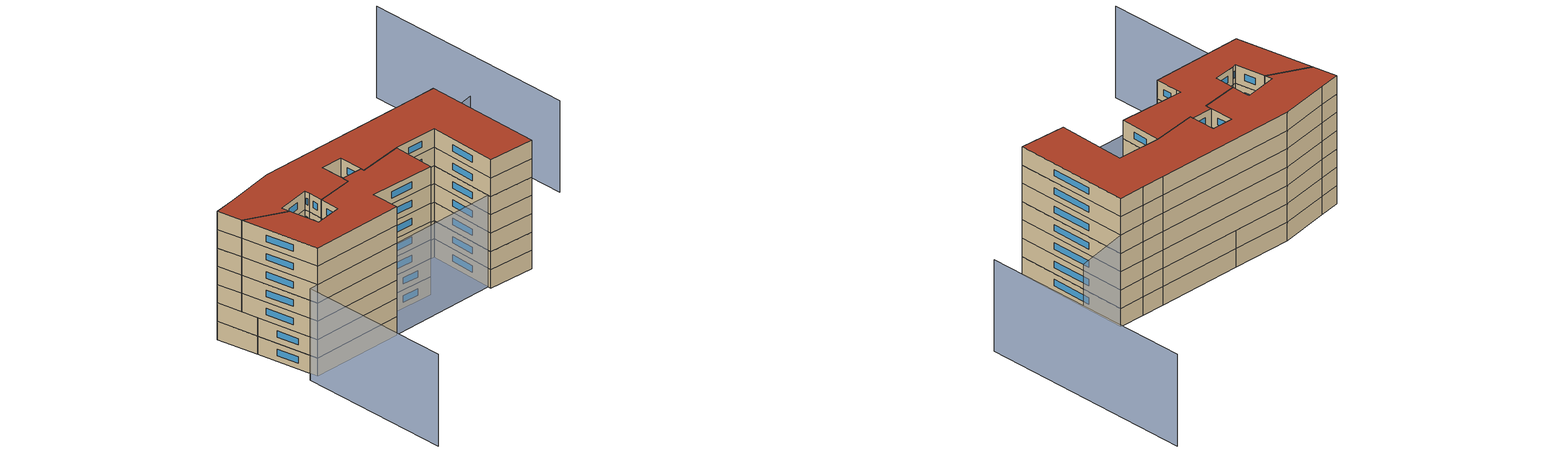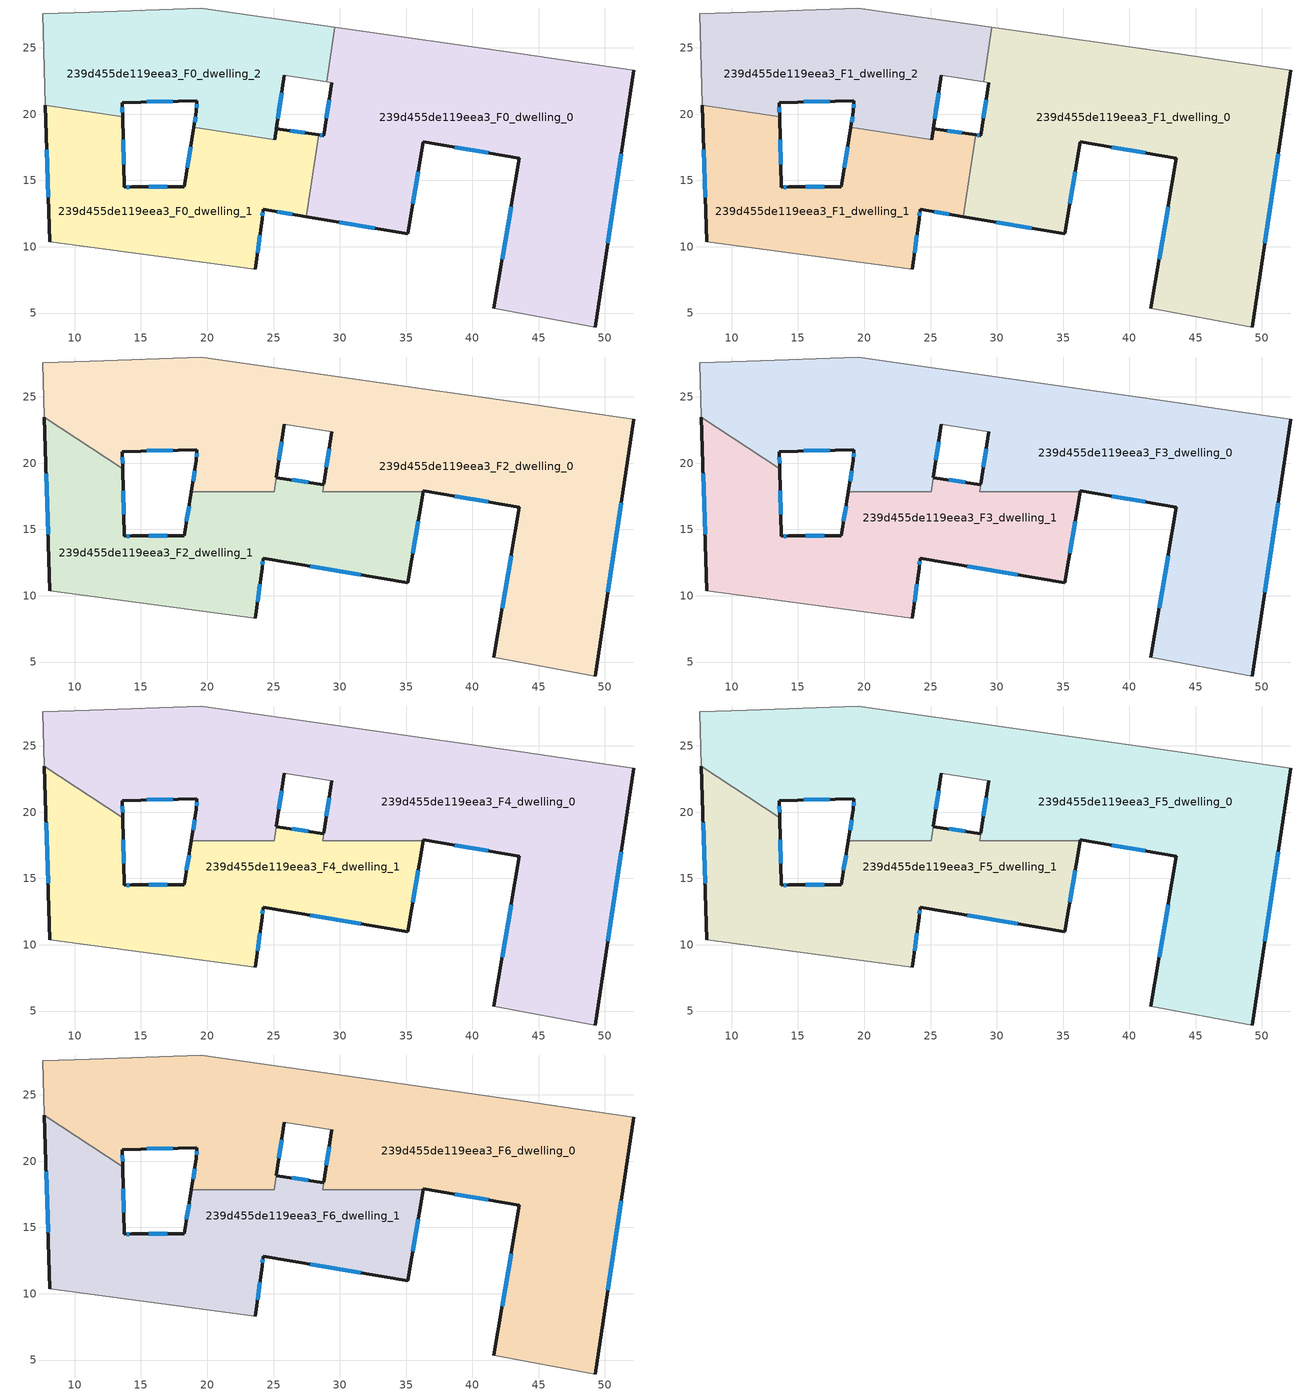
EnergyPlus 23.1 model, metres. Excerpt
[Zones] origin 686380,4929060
239d455de119eea3_F0_dwelling_0
 floor ground (EU_floor_Construction): 52.19,23.33 49.28,3.95 41.63,5.38 43.55,16.68 36.3,17.91 35.13,10.98 27.49,12.28 28.41,18.45 28.79,18.39 29.38,22.39 29.01,22.44 29.63,26.56 43.93,24.51 47.74,23.97 z0
 wall outside (EU_wall_Construction): 29.38,22.39 28.79,18.39 28.41,18.45 / 49.28,3.95 52.19,23.33 / 27.49,12.28 35.13,10.98 36.3,17.91 43.55,16.68 41.63,5.38 z0:3
 wall adiabatic (EU_wall_Construction): 29.01,22.44 29.38,22.39 / 52.19,23.33 47.74,23.97 43.93,24.51 29.63,26.56 / 41.63,5.38 49.28,3.95 z0:3
 wall to 239d455de119eea3_F0_dwelling_2 (EU_wall_Construction): 29.63,26.56 29.01,22.44 z0:3
 wall to 239d455de119eea3_F0_dwelling_1 (EU_wall_Construction): 28.41,18.45 27.49,12.28 z0:3
 window (EU_Window_Construction): 28.67,18.41 28.53,18.43 / 29.19,21.09 28.98,19.69 / 50.22,10.25 51.24,17.03 / 42.92,13 42.25,9.05 / 38.66,17.51 41.19,17.08 / 35.51,13.23 35.92,15.66 / 29.97,11.86 32.64,11.4 z0.98:2.02
239d455de119eea3_F0_dwelling_1
 floor ground (EU_floor_Construction): 25.8,22.92 25.22,18.92 28.41,18.45 27.49,12.28 24.22,12.84 24.14,12.09 23.63,8.3 8.13,10.39 7.8,20.68 13.62,19.81 13.75,14.48 14.31,14.51 18.26,14.52 18.99,19 25.09,18.08 z0
 wall outside (EU_wall_Construction): 18.99,19 18.26,14.52 14.31,14.51 13.75,14.48 13.62,19.81 / 25.09,18.08 25.8,22.92 / 28.41,18.45 25.22,18.92 25.8,22.92 / 23.63,8.3 24.14,12.09 24.22,12.84 27.49,12.28 / 7.8,20.68 8.13,10.39 z0:3
 wall to 239d455de119eea3_F0_dwelling_2 (EU_wall_Construction): 25.09,18.08 18.99,19 / 13.62,19.81 7.8,20.68 z0:3
 wall adiabatic (EU_wall_Construction): 8.13,10.39 23.63,8.3 z0:3
 window (EU_Window_Construction): 13.71,16.21 13.66,18.08 / 14.13,14.5 13.93,14.49 / 16.97,14.52 15.59,14.51 / 18.75,17.54 18.5,15.98 / 25.32,19.66 25.57,21.35 / 25.41,20.22 25.61,21.62 / 27.37,18.6 26.26,18.76 / 25.28,12.66 26.42,12.46 / 24.17,12.33 24.19,12.6 / 23.79,9.53 23.97,10.86 / 7.91,17.33 8.02,13.74 z0.98:2.02
239d455de119eea3_F0_dwelling_2
 floor ground (EU_floor_Construction): 29.63,26.56 29.01,22.44 25.79,22.92 25.09,18.08 18.99,19 19.19,20.21 19.23,21.02 13.59,20.88 13.62,19.81 7.8,20.68 7.58,27.57 11.16,27.68 19.57,28.01 z0
 wall outside (EU_wall_Construction): 25.09,18.08 25.79,22.92 / 13.62,19.81 13.59,20.88 19.23,21.02 19.19,20.21 18.99,19 z0:3
 wall adiabatic (EU_wall_Construction): 25.79,22.92 29.01,22.44 / 29.63,26.56 19.57,28.01 11.16,27.68 7.58,27.57 7.8,20.68 z0:3
 window (EU_Window_Construction): 25.32,19.66 25.57,21.35 / 19.12,19.82 19.06,19.39 / 19.22,20.76 19.2,20.47 / 15.42,20.92 17.39,20.97 / 13.61,20.16 13.6,20.53 z0.98:2.02
239d455de119eea3_F1_dwelling_0
 floor to 239d455de119eea3_F0_dwelling_0 (EU_floor_Construction): 52.19,23.33 49.28,3.95 41.63,5.38 43.55,16.68 36.3,17.91 35.13,10.98 27.49,12.28 28.41,18.45 28.79,18.39 29.38,22.39 29.01,22.44 29.63,26.56 43.93,24.51 47.74,23.97 z3
 wall outside (EU_wall_Construction): 29.38,22.39 28.79,18.39 28.41,18.45 / 49.28,3.95 52.19,23.33 / 27.49,12.28 35.13,10.98 36.3,17.91 43.55,16.68 41.63,5.38 z3:6
 wall adiabatic (EU_wall_Construction): 29.01,22.44 29.38,22.39 / 52.19,23.33 47.74,23.97 43.93,24.51 29.63,26.56 / 41.63,5.38 49.28,3.95 z3:6
 wall to 239d455de119eea3_F1_dwelling_2 (EU_wall_Construction): 29.63,26.56 29.01,22.44 z3:6
 wall to 239d455de119eea3_F1_dwelling_1 (EU_wall_Construction): 28.41,18.45 27.49,12.28 z3:6
 window (EU_Window_Construction): 28.67,18.41 28.53,18.43 / 29.19,21.09 28.98,19.69 / 50.22,10.25 51.24,17.03 / 42.92,13 42.25,9.05 / 38.66,17.51 41.19,17.08 / 35.51,13.23 35.92,15.66 / 29.97,11.86 32.64,11.4 z3.98:5.02
239d455de119eea3_F1_dwelling_1
 floor to 239d455de119eea3_F0_dwelling_1 (EU_floor_Construction): 25.8,22.92 25.22,18.92 28.41,18.45 27.49,12.28 24.22,12.84 24.14,12.09 23.63,8.3 8.13,10.39 7.8,20.68 13.62,19.81 13.75,14.48 14.31,14.51 18.26,14.52 18.99,19 25.09,18.08 z3
 wall outside (EU_wall_Construction): 18.99,19 18.26,14.52 14.31,14.51 13.75,14.48 13.62,19.81 / 25.09,18.08 25.8,22.92 / 28.41,18.45 25.22,18.92 25.8,22.92 / 23.63,8.3 24.14,12.09 24.22,12.84 27.49,12.28 / 7.8,20.68 8.13,10.39 z3:6
 wall to 239d455de119eea3_F1_dwelling_2 (EU_wall_Construction): 25.09,18.08 18.99,19 / 13.62,19.81 7.8,20.68 z3:6
 wall adiabatic (EU_wall_Construction): 8.13,10.39 23.63,8.3 z3:6
 window (EU_Window_Construction): 13.71,16.21 13.66,18.08 / 14.13,14.5 13.93,14.49 / 16.97,14.52 15.59,14.51 / 18.75,17.54 18.5,15.98 / 25.32,19.66 25.57,21.35 / 25.41,20.22 25.61,21.62 / 27.37,18.6 26.26,18.76 / 25.28,12.66 26.42,12.46 / 24.17,12.33 24.19,12.6 / 23.79,9.53 23.97,10.86 / 7.91,17.33 8.02,13.74 z3.98:5.02
239d455de119eea3_F1_dwelling_2
 floor to 239d455de119eea3_F0_dwelling_2 (EU_floor_Construction): 29.63,26.56 29.01,22.44 25.79,22.92 25.09,18.08 18.99,19 19.19,20.21 19.23,21.02 13.59,20.88 13.62,19.81 7.8,20.68 7.58,27.57 11.16,27.68 19.57,28.01 z3
 wall outside (EU_wall_Construction): 25.09,18.08 25.79,22.92 / 13.62,19.81 13.59,20.88 19.23,21.02 19.19,20.21 18.99,19 z3:6
 wall adiabatic (EU_wall_Construction): 25.79,22.92 29.01,22.44 / 29.63,26.56 19.57,28.01 11.16,27.68 7.58,27.57 7.8,20.68 z3:6
 window (EU_Window_Construction): 25.32,19.66 25.57,21.35 / 19.12,19.82 19.06,19.39 / 19.22,20.76 19.2,20.47 / 15.42,20.92 17.39,20.97 / 13.61,20.16 13.6,20.53 z3.98:5.02
239d455de119eea3_F2_dwelling_0
 floor to 239d455de119eea3_F1_dwelling_0 (EU_floor_Construction): 52.19,23.33 49.28,3.95 41.63,5.38 43.55,16.68 36.3,17.91 36.29,17.86 28.71,17.86 29.38,22.39 29.01,22.44 29.63,26.56 43.93,24.51 47.74,23.97 z6
 floor to 239d455de119eea3_F1_dwelling_2 (EU_floor_Construction): 29.63,26.56 29.01,22.44 25.79,22.92 25.09,18.08 18.99,19 19.19,20.21 19.23,21.02 13.59,20.88 13.62,19.81 13.17,19.88 7.71,23.46 7.58,27.57 11.16,27.68 19.57,28.01 z6
 floor to 239d455de119eea3_F1_dwelling_1 (EU_floor_Construction): 25.8,22.92 25.06,17.86 18.8,17.86 18.99,19 25.09,18.08 z6; 13.62,19.81 13.62,19.58 13.17,19.88 z6
 wall outside (EU_wall_Construction): 36.29,17.86 36.3,17.91 43.55,16.68 41.63,5.38 / 29.38,22.39 28.79,18.39 / 25.22,18.92 25.8,22.92 / 13.62,19.58 13.59,20.88 19.23,21.02 19.19,20.21 18.8,17.86 / 49.28,3.95 52.19,23.33 z6:9
 wall to 239d455de119eea3_F2_dwelling_1 (EU_wall_Construction): 28.79,18.39 28.71,17.86 36.29,17.86 / 18.8,17.86 25.06,17.86 25.22,18.92 / 7.71,23.46 13.62,19.58 z6:9
 wall adiabatic (EU_wall_Construction): 25.8,22.92 29.38,22.39 / 52.19,23.33 47.74,23.97 43.93,24.51 19.57,28.01 11.16,27.68 7.58,27.57 7.71,23.46 / 41.63,5.38 49.28,3.95 z6:9
 window (EU_Window_Construction): 29.19,21.09 28.98,19.69 / 25.41,20.22 25.61,21.62 / 19.06,19.44 18.93,18.62 / 19.22,20.76 19.2,20.47 / 15.42,20.92 17.39,20.97 / 13.61,20 13.6,20.46 / 50.22,10.25 51.24,17.03 / 42.92,13 42.25,9.05 / 38.66,17.51 41.19,17.08 z6.98:8.02
239d455de119eea3_F2_dwelling_1
 floor to 239d455de119eea3_F1_dwelling_1 (EU_floor_Construction): 28.41,18.44 27.49,12.28 24.22,12.84 24.14,12.09 23.63,8.3 8.13,10.39 7.8,20.68 13.17,19.88 13.62,19.58 13.75,14.48 14.31,14.51 18.26,14.52 18.8,17.86 25.06,17.86 25.22,18.92 z6
 floor to 239d455de119eea3_F1_dwelling_0 (EU_floor_Construction): 36.29,17.86 35.13,10.98 27.49,12.28 28.41,18.44 28.79,18.39 28.71,17.86 z6
 floor to 239d455de119eea3_F1_dwelling_2 (EU_floor_Construction): 13.17,19.88 7.8,20.68 7.71,23.46 z6
 wall outside (EU_wall_Construction): 23.63,8.3 24.14,12.09 24.22,12.84 35.13,10.98 36.29,17.86 / 7.71,23.46 8.13,10.39 / 18.8,17.86 18.26,14.52 14.31,14.51 13.75,14.48 13.62,19.58 / 28.79,18.39 25.22,18.92 z6:9
 wall adiabatic (EU_wall_Construction): 8.13,10.39 23.63,8.3 z6:9
 window (EU_Window_Construction): 23.79,9.53 23.97,10.86 / 7.85,19.21 7.99,14.64 / 13.71,16.14 13.66,17.92 / 14.13,14.5 13.93,14.49 / 16.97,14.52 15.59,14.51 / 18.63,16.77 18.44,15.6 / 27.63,18.56 26.38,18.75 / 35.51,13.22 35.91,15.62 / 27.77,12.23 31.58,11.58 / 24.17,12.33 24.19,12.6 z6.98:8.02
239d455de119eea3_F3_dwelling_0
 floor to 239d455de119eea3_F2_dwelling_0 (EU_floor_Construction): 52.19,23.33 49.28,3.95 41.63,5.38 43.55,16.68 36.3,17.91 36.29,17.86 28.71,17.86 29.38,22.39 25.8,22.92 25.06,17.86 18.8,17.86 19.19,20.21 19.23,21.02 13.59,20.88 13.62,19.58 7.71,23.46 7.58,27.57 11.16,27.68 19.57,28.01 43.93,24.51 47.74,23.97 z9
 wall outside (EU_wall_Construction): 36.29,17.86 36.3,17.91 43.55,16.68 41.63,5.38 / 29.38,22.39 28.79,18.39 / 25.22,18.92 25.8,22.92 / 13.62,19.58 13.59,20.88 19.23,21.02 19.19,20.21 18.8,17.86 / 49.28,3.95 52.19,23.33 z9:12
 wall to 239d455de119eea3_F3_dwelling_1 (EU_wall_Construction): 28.79,18.39 28.71,17.86 36.29,17.86 / 18.8,17.86 25.06,17.86 25.22,18.92 / 7.71,23.46 13.62,19.58 z9:12
 wall adiabatic (EU_wall_Construction): 25.8,22.92 29.38,22.39 / 52.19,23.33 47.74,23.97 43.93,24.51 19.57,28.01 11.16,27.68 7.58,27.57 7.71,23.46 / 41.63,5.38 49.28,3.95 z9:12
 window (EU_Window_Construction): 29.19,21.09 28.98,19.69 / 25.41,20.22 25.61,21.62 / 19.06,19.44 18.93,18.62 / 19.22,20.76 19.2,20.47 / 15.42,20.92 17.39,20.97 / 13.61,20 13.6,20.46 / 50.22,10.25 51.24,17.03 / 42.92,13 42.25,9.05 / 38.66,17.51 41.19,17.08 z9.98:11.02
239d455de119eea3_F3_dwelling_1
 floor to 239d455de119eea3_F2_dwelling_1 (EU_floor_Construction): 36.29,17.86 35.13,10.98 24.22,12.84 24.14,12.09 23.63,8.3 8.13,10.39 7.71,23.46 13.62,19.58 13.75,14.48 14.31,14.51 18.26,14.52 18.8,17.86 25.06,17.86 25.22,18.92 28.79,18.39 28.71,17.86 z9
 wall outside (EU_wall_Construction): 23.63,8.3 24.14,12.09 24.22,12.84 35.13,10.98 36.29,17.86 / 7.71,23.46 8.13,10.39 / 18.8,17.86 18.26,14.52 14.31,14.51 13.75,14.48 13.62,19.58 / 28.79,18.39 25.22,18.92 z9:12
 wall adiabatic (EU_wall_Construction): 8.13,10.39 23.63,8.3 z9:12
 window (EU_Window_Construction): 23.79,9.53 23.97,10.86 / 7.85,19.21 7.99,14.64 / 13.71,16.14 13.66,17.92 / 14.13,14.5 13.93,14.49 / 16.97,14.52 15.59,14.51 / 18.63,16.77 18.44,15.6 / 27.63,18.56 26.38,18.75 / 35.51,13.22 35.91,15.62 / 27.77,12.23 31.58,11.58 / 24.17,12.33 24.19,12.6 z9.98:11.02
239d455de119eea3_F4_dwelling_0
 floor to 239d455de119eea3_F3_dwelling_0 (EU_floor_Construction): 52.19,23.33 49.28,3.95 41.63,5.38 43.55,16.68 36.3,17.91 36.29,17.86 28.71,17.86 29.38,22.39 25.8,22.92 25.06,17.86 18.8,17.86 19.19,20.21 19.23,21.02 13.59,20.88 13.62,19.58 7.71,23.46 7.58,27.57 11.16,27.68 19.57,28.01 43.93,24.51 47.74,23.97 z12
 wall outside (EU_wall_Construction): 36.29,17.86 36.3,17.91 43.55,16.68 41.63,5.38 / 29.38,22.39 28.79,18.39 / 25.22,18.92 25.8,22.92 / 13.62,19.58 13.59,20.88 19.23,21.02 19.19,20.21 18.8,17.86 / 49.28,3.95 52.19,23.33 z12:15
 wall to 239d455de119eea3_F4_dwelling_1 (EU_wall_Construction): 28.79,18.39 28.71,17.86 36.29,17.86 / 18.8,17.86 25.06,17.86 25.22,18.92 / 7.71,23.46 13.62,19.58 z12:15
 wall adiabatic (EU_wall_Construction): 25.8,22.92 29.38,22.39 / 52.19,23.33 47.74,23.97 43.93,24.51 19.57,28.01 11.16,27.68 7.58,27.57 7.71,23.46 / 41.63,5.38 49.28,3.95 z12:15
 window (EU_Window_Construction): 29.19,21.09 28.98,19.69 / 25.41,20.22 25.61,21.62 / 19.06,19.44 18.93,18.62 / 19.22,20.76 19.2,20.47 / 15.42,20.92 17.39,20.97 / 13.61,20 13.6,20.46 / 50.22,10.25 51.24,17.03 / 42.92,13 42.25,9.05 / 38.66,17.51 41.19,17.08 z12.98:14.02
239d455de119eea3_F4_dwelling_1
 floor to 239d455de119eea3_F3_dwelling_1 (EU_floor_Construction): 36.29,17.86 35.13,10.98 24.22,12.84 24.14,12.09 23.63,8.3 8.13,10.39 7.71,23.46 13.62,19.58 13.75,14.48 14.31,14.51 18.26,14.52 18.8,17.86 25.06,17.86 25.22,18.92 28.79,18.39 28.71,17.86 z12
 wall outside (EU_wall_Construction): 23.63,8.3 24.14,12.09 24.22,12.84 35.13,10.98 36.29,17.86 / 7.71,23.46 8.13,10.39 / 18.8,17.86 18.26,14.52 14.31,14.51 13.75,14.48 13.62,19.58 / 28.79,18.39 25.22,18.92 z12:15
 wall adiabatic (EU_wall_Construction): 8.13,10.39 23.63,8.3 z12:15
 window (EU_Window_Construction): 23.79,9.53 23.97,10.86 / 7.85,19.21 7.99,14.64 / 13.71,16.14 13.66,17.92 / 14.13,14.5 13.93,14.49 / 16.97,14.52 15.59,14.51 / 18.63,16.77 18.44,15.6 / 27.63,18.56 26.38,18.75 / 35.51,13.22 35.91,15.62 / 27.77,12.23 31.58,11.58 / 24.17,12.33 24.19,12.6 z12.98:14.02
239d455de119eea3_F5_dwelling_0
 floor to 239d455de119eea3_F4_dwelling_0 (EU_floor_Construction): 52.19,23.33 49.28,3.95 41.63,5.38 43.55,16.68 36.3,17.91 36.29,17.86 28.71,17.86 29.38,22.39 25.8,22.92 25.06,17.86 18.8,17.86 19.19,20.21 19.23,21.02 13.59,20.88 13.62,19.58 7.71,23.46 7.58,27.57 11.16,27.68 19.57,28.01 43.93,24.51 47.74,23.97 z15
 wall outside (EU_wall_Construction): 36.29,17.86 36.3,17.91 43.55,16.68 41.63,5.38 / 29.38,22.39 28.79,18.39 / 25.22,18.92 25.8,22.92 / 13.62,19.58 13.59,20.88 19.23,21.02 19.19,20.21 18.8,17.86 / 49.28,3.95 52.19,23.33 z15:18
 wall to 239d455de119eea3_F5_dwelling_1 (EU_wall_Construction): 28.79,18.39 28.71,17.86 36.29,17.86 / 18.8,17.86 25.06,17.86 25.22,18.92 / 7.71,23.46 13.62,19.58 z15:18
 wall adiabatic (EU_wall_Construction): 25.8,22.92 29.38,22.39 / 52.19,23.33 47.74,23.97 43.93,24.51 19.57,28.01 11.16,27.68 7.58,27.57 7.71,23.46 / 41.63,5.38 49.28,3.95 z15:18
 window (EU_Window_Construction): 29.19,21.09 28.98,19.69 / 25.41,20.22 25.61,21.62 / 19.06,19.44 18.93,18.62 / 19.22,20.76 19.2,20.47 / 15.42,20.92 17.39,20.97 / 13.61,20 13.6,20.46 / 50.22,10.25 51.24,17.03 / 42.92,13 42.25,9.05 / 38.66,17.51 41.19,17.08 z15.98:17.02
239d455de119eea3_F5_dwelling_1
 floor to 239d455de119eea3_F4_dwelling_1 (EU_floor_Construction): 36.29,17.86 35.13,10.98 24.22,12.84 24.14,12.09 23.63,8.3 8.13,10.39 7.71,23.46 13.62,19.58 13.75,14.48 14.31,14.51 18.26,14.52 18.8,17.86 25.06,17.86 25.22,18.92 28.79,18.39 28.71,17.86 z15
 wall outside (EU_wall_Construction): 23.63,8.3 24.14,12.09 24.22,12.84 35.13,10.98 36.29,17.86 / 7.71,23.46 8.13,10.39 / 18.8,17.86 18.26,14.52 14.31,14.51 13.75,14.48 13.62,19.58 / 28.79,18.39 25.22,18.92 z15:18
 wall adiabatic (EU_wall_Construction): 8.13,10.39 23.63,8.3 z15:18
 window (EU_Window_Construction): 23.79,9.53 23.97,10.86 / 7.85,19.21 7.99,14.64 / 13.71,16.14 13.66,17.92 / 14.13,14.5 13.93,14.49 / 16.97,14.52 15.59,14.51 / 18.63,16.77 18.44,15.6 / 27.63,18.56 26.38,18.75 / 35.51,13.22 35.91,15.62 / 27.77,12.23 31.58,11.58 / 24.17,12.33 24.19,12.6 z15.98:17.02
239d455de119eea3_F6_dwelling_0
 floor to 239d455de119eea3_F5_dwelling_0 (EU_floor_Construction): 52.19,23.33 49.28,3.95 41.63,5.38 43.55,16.68 36.3,17.91 36.29,17.86 28.71,17.86 29.38,22.39 25.8,22.92 25.06,17.86 18.8,17.86 19.19,20.21 19.23,21.02 13.59,20.88 13.62,19.58 7.71,23.46 7.58,27.57 11.16,27.68 19.57,28.01 43.93,24.51 47.74,23.97 z18
 wall outside (EU_wall_Construction): 36.29,17.86 36.3,17.91 43.55,16.68 41.63,5.38 / 29.38,22.39 28.79,18.39 / 25.22,18.92 25.8,22.92 / 13.62,19.58 13.59,20.88 19.23,21.02 19.19,20.21 18.8,17.86 / 49.28,3.95 52.19,23.33 z18:21
 wall to 239d455de119eea3_F6_dwelling_1 (EU_wall_Construction): 28.79,18.39 28.71,17.86 36.29,17.86 / 18.8,17.86 25.06,17.86 25.22,18.92 / 7.71,23.46 13.62,19.58 z18:21
 wall adiabatic (EU_wall_Construction): 25.8,22.92 29.38,22.39 / 52.19,23.33 47.74,23.97 43.93,24.51 19.57,28.01 11.16,27.68 7.58,27.57 7.71,23.46 / 41.63,5.38 49.28,3.95 z18:21
 window (EU_Window_Construction): 29.19,21.09 28.98,19.69 / 25.41,20.22 25.61,21.62 / 19.06,19.44 18.93,18.62 / 19.22,20.76 19.2,20.47 / 15.42,20.92 17.39,20.97 / 13.61,20 13.6,20.46 / 50.22,10.25 51.24,17.03 / 42.92,13 42.25,9.05 / 38.66,17.51 41.19,17.08 z18.98:20.02
 roof outside (EU_roof_Construction): 49.28,3.95 52.19,23.33 47.74,23.97 43.93,24.51 19.57,28.01 11.16,27.68 7.58,27.57 7.71,23.46 13.62,19.58 13.59,20.88 19.23,21.02 19.19,20.21 18.8,17.86 25.06,17.86 25.8,22.92 29.38,22.39 28.71,17.86 36.29,17.86 36.3,17.91 43.55,16.68 41.63,5.38 z21
239d455de119eea3_F6_dwelling_1
 floor to 239d455de119eea3_F5_dwelling_1 (EU_floor_Construction): 36.29,17.86 35.13,10.98 24.22,12.84 24.14,12.09 23.63,8.3 8.13,10.39 7.71,23.46 13.62,19.58 13.75,14.48 14.31,14.51 18.26,14.52 18.8,17.86 25.06,17.86 25.22,18.92 28.79,18.39 28.71,17.86 z18
 wall outside (EU_wall_Construction): 23.63,8.3 24.14,12.09 24.22,12.84 35.13,10.98 36.29,17.86 / 7.71,23.46 8.13,10.39 / 18.8,17.86 18.26,14.52 14.31,14.51 13.75,14.48 13.62,19.58 / 28.79,18.39 25.22,18.92 z18:21
 wall adiabatic (EU_wall_Construction): 8.13,10.39 23.63,8.3 z18:21
 window (EU_Window_Construction): 23.79,9.53 23.97,10.86 / 7.85,19.21 7.99,14.64 / 13.71,16.14 13.66,17.92 / 14.13,14.5 13.93,14.49 / 16.97,14.52 15.59,14.51 / 18.63,16.77 18.44,15.6 / 27.63,18.56 26.38,18.75 / 35.51,13.22 35.91,15.62 / 27.77,12.23 31.58,11.58 / 24.17,12.33 24.19,12.6 z18.98:20.02
 roof outside (EU_roof_Construction): 35.13,10.98 36.29,17.86 28.71,17.86 28.79,18.39 25.22,18.92 25.06,17.86 18.8,17.86 18.26,14.52 14.31,14.51 13.75,14.48 13.62,19.58 7.71,23.46 8.13,10.39 23.63,8.3 24.14,12.09 24.22,12.84 z21
shading: 3.27,-14.33 6.63,10.59 / 6.63,10.59 49.4,4.82 / 68.08,13.22 73.03,48.97 / 61.49,23.88 8.07,20.71 z0:15
[Building]
EU S2 Campaign: North Axis=0; Terrain=City; Solar Distribution=FullExterior
[Site:Location]
Bologna: Latitude=44.5; Longitude=11.25; Time Zone=1; Elevation=37
[SizingPeriod:WeatherFileDays]
AnnualSizingPeriod: Begin Month=1; Begin Day of Month=1; End Month=12; End Day of Month=31; Day of Week for Start Day=Monday; Use Weather File Daylight Saving Period=No; Use Weather File Rain and Snow Indicators=No
[MATERIAL]
EU_InternalMass_Material: Roughness=MediumRough; Thickness=0.1; Conductivity=1; Density=1800; Specific Heat=900; Thermal Absorptance=0.9; Solar Absorptance=0.7; Visible Absorptance=0.7
[MATERIAL:NOMASS] Roughness=MediumRough; Thermal Absorptance=0.9; Solar Absorptance=0.7; Visible Absorptance=0.7
Name | Thermal Resistance
EU_wall_NoMass | 0.905828
EU_roof_NoMass | 0.37593
EU_floor_NoMass | 0.67114
[WINDOWMATERIAL:SIMPLEGLAZINGSYSTEM]
EU_Window_SimpleGlazing: UFactor=4.52486; Solar Heat Gain Coefficient=0.85; Visible Transmittance=0.85
[CONSTRUCTION]
EU_wall_Construction: EU_wall_NoMass
EU_roof_Construction: EU_roof_NoMass
EU_floor_Construction: EU_floor_NoMass
EU_InternalMass_Construction: EU_InternalMass_Material
EU_Window_Construction: EU_Window_SimpleGlazing
[ZONE] Type=1; Multiplier=1; Ceiling Height=autocalculate; Floor Area=autocalculate; Part of Total Floor Area=Yes
Name | Volume
239d455de119eea3_F0_dwelling_0; 239d455de119eea3_F1_dwelling_0 | 952.371
239d455de119eea3_F2_dwelling_0; 239d455de119eea3_F3_dwelling_0; 239d455de119eea3_F4_dwelling_0; 239d455de119eea3_F5_dwelling_0; 239d455de119eea3_F6_dwelling_0 | 1262.82
239d455de119eea3_F0_dwelling_1 | 484.423
239d455de119eea3_F1_dwelling_1 | 484.392
239d455de119eea3_F2_dwelling_1; 239d455de119eea3_F3_dwelling_1; 239d455de119eea3_F4_dwelling_1; 239d455de119eea3_F5_dwelling_1; 239d455de119eea3_F6_dwelling_1 | 641.933
239d455de119eea3_F0_dwelling_2; 239d455de119eea3_F1_dwelling_2 | 467.892
[INTERNALMASS] Construction=EU_InternalMass_Construction
Name | Zone or ZoneList | Surface Area
239d455de119eea3_F0_dwelling_0_EU_InternalMass | 239d455de119eea3_F0_dwelling_0 | 317.458
239d455de119eea3_F0_dwelling_1_EU_InternalMass | 239d455de119eea3_F0_dwelling_1 | 161.489
239d455de119eea3_F0_dwelling_2_EU_InternalMass | 239d455de119eea3_F0_dwelling_2 | 155.965
239d455de119eea3_F1_dwelling_0_EU_InternalMass | 239d455de119eea3_F1_dwelling_0 | 317.458
239d455de119eea3_F1_dwelling_1_EU_InternalMass | 239d455de119eea3_F1_dwelling_1 | 161.489
239d455de119eea3_F1_dwelling_2_EU_InternalMass | 239d455de119eea3_F1_dwelling_2 | 155.965
239d455de119eea3_F2_dwelling_0_EU_InternalMass | 239d455de119eea3_F2_dwelling_0 | 420.941
239d455de119eea3_F2_dwelling_1_EU_InternalMass | 239d455de119eea3_F2_dwelling_1 | 213.978
239d455de119eea3_F3_dwelling_0_EU_InternalMass | 239d455de119eea3_F3_dwelling_0 | 420.941
239d455de119eea3_F3_dwelling_1_EU_InternalMass | 239d455de119eea3_F3_dwelling_1 | 213.978
239d455de119eea3_F4_dwelling_0_EU_InternalMass | 239d455de119eea3_F4_dwelling_0 | 420.941
239d455de119eea3_F4_dwelling_1_EU_InternalMass | 239d455de119eea3_F4_dwelling_1 | 213.978
239d455de119eea3_F5_dwelling_0_EU_InternalMass | 239d455de119eea3_F5_dwelling_0 | 420.941
239d455de119eea3_F5_dwelling_1_EU_InternalMass | 239d455de119eea3_F5_dwelling_1 | 213.978
239d455de119eea3_F6_dwelling_0_EU_InternalMass | 239d455de119eea3_F6_dwelling_0 | 420.941
239d455de119eea3_F6_dwelling_1_EU_InternalMass | 239d455de119eea3_F6_dwelling_1 | 213.978
[OTHEREQUIPMENT] Fuel Type=Electricity; Design Level Calculation Method=Watts/Area; Power per Zone Floor Area=1; Fraction Latent=0; Fraction Radiant=0; Fraction Lost=0; Carbon Dioxide Generation Rate=0; EndUse Subcategory=EU_Step8_InternalGains
Name | Zone or ZoneList or Space or SpaceList | Schedule
EU_Step8_InternalGain_239d455de119eea3_F0_dwelling_0_f000 | 239d455de119eea3_F0_dwelling_0 | EU_Step8_GainSchedule_239d455de119eea3_F0_dwelling_0_f000
EU_Step8_InternalGain_239d455de119eea3_F0_dwelling_1_f000 | 239d455de119eea3_F0_dwelling_1 | EU_Step8_GainSchedule_239d455de119eea3_F0_dwelling_1_f000
EU_Step8_InternalGain_239d455de119eea3_F0_dwelling_2_f000 | 239d455de119eea3_F0_dwelling_2 | EU_Step8_GainSchedule_239d455de119eea3_F0_dwelling_2_f000
EU_Step8_InternalGain_239d455de119eea3_F1_dwelling_0_f000 | 239d455de119eea3_F1_dwelling_0 | EU_Step8_GainSchedule_239d455de119eea3_F1_dwelling_0_f000
EU_Step8_InternalGain_239d455de119eea3_F1_dwelling_1_f000 | 239d455de119eea3_F1_dwelling_1 | EU_Step8_GainSchedule_239d455de119eea3_F1_dwelling_1_f000
EU_Step8_InternalGain_239d455de119eea3_F1_dwelling_2_f000 | 239d455de119eea3_F1_dwelling_2 | EU_Step8_GainSchedule_239d455de119eea3_F1_dwelling_2_f000
EU_Step8_InternalGain_239d455de119eea3_F2_dwelling_0_f000 | 239d455de119eea3_F2_dwelling_0 | EU_Step8_GainSchedule_239d455de119eea3_F2_dwelling_0_f000
EU_Step8_InternalGain_239d455de119eea3_F2_dwelling_1_f000 | 239d455de119eea3_F2_dwelling_1 | EU_Step8_GainSchedule_239d455de119eea3_F2_dwelling_1_f000
EU_Step8_InternalGain_239d455de119eea3_F3_dwelling_0_f000 | 239d455de119eea3_F3_dwelling_0 | EU_Step8_GainSchedule_239d455de119eea3_F3_dwelling_0_f000
EU_Step8_InternalGain_239d455de119eea3_F3_dwelling_1_f000 | 239d455de119eea3_F3_dwelling_1 | EU_Step8_GainSchedule_239d455de119eea3_F3_dwelling_1_f000
EU_Step8_InternalGain_239d455de119eea3_F4_dwelling_0_f000 | 239d455de119eea3_F4_dwelling_0 | EU_Step8_GainSchedule_239d455de119eea3_F4_dwelling_0_f000
EU_Step8_InternalGain_239d455de119eea3_F4_dwelling_1_f000 | 239d455de119eea3_F4_dwelling_1 | EU_Step8_GainSchedule_239d455de119eea3_F4_dwelling_1_f000
EU_Step8_InternalGain_239d455de119eea3_F5_dwelling_0_f000 | 239d455de119eea3_F5_dwelling_0 | EU_Step8_GainSchedule_239d455de119eea3_F5_dwelling_0_f000
EU_Step8_InternalGain_239d455de119eea3_F5_dwelling_1_f000 | 239d455de119eea3_F5_dwelling_1 | EU_Step8_GainSchedule_239d455de119eea3_F5_dwelling_1_f000
EU_Step8_InternalGain_239d455de119eea3_F6_dwelling_0_f000 | 239d455de119eea3_F6_dwelling_0 | EU_Step8_GainSchedule_239d455de119eea3_F6_dwelling_0_f000
EU_Step8_InternalGain_239d455de119eea3_F6_dwelling_1_f000 | 239d455de119eea3_F6_dwelling_1 | EU_Step8_GainSchedule_239d455de119eea3_F6_dwelling_1_f000
[ZONEVENTILATION:DESIGNFLOWRATE] Schedule=EU_AlwaysOn; Design Flow Rate Calculation Method=AirChanges/Hour; Air Changes per Hour=0.73129; Ventilation Type=Natural; Fan Pressure Rise=0; Fan Total Efficiency=1; Constant Term Coefficient=1; Temperature Term Coefficient=0; Velocity Term Coefficient=0; Velocity Squared Term Coefficient=0; Minimum Indoor Temperature=-100; Maximum Indoor Temperature=100; Delta Temperature=-100; Minimum Outdoor Temperature=-100; Maximum Outdoor Temperature=100; Maximum Wind Speed=40
Name | Zone or ZoneList or Space or SpaceList
EU_ConstantAir_239d455de119eea3_F0_dwelling_0 | 239d455de119eea3_F0_dwelling_0
EU_ConstantAir_239d455de119eea3_F0_dwelling_1 | 239d455de119eea3_F0_dwelling_1
EU_ConstantAir_239d455de119eea3_F0_dwelling_2 | 239d455de119eea3_F0_dwelling_2
EU_ConstantAir_239d455de119eea3_F1_dwelling_0 | 239d455de119eea3_F1_dwelling_0
EU_ConstantAir_239d455de119eea3_F1_dwelling_1 | 239d455de119eea3_F1_dwelling_1
EU_ConstantAir_239d455de119eea3_F1_dwelling_2 | 239d455de119eea3_F1_dwelling_2
EU_ConstantAir_239d455de119eea3_F2_dwelling_0 | 239d455de119eea3_F2_dwelling_0
EU_ConstantAir_239d455de119eea3_F2_dwelling_1 | 239d455de119eea3_F2_dwelling_1
EU_ConstantAir_239d455de119eea3_F3_dwelling_0 | 239d455de119eea3_F3_dwelling_0
EU_ConstantAir_239d455de119eea3_F3_dwelling_1 | 239d455de119eea3_F3_dwelling_1
EU_ConstantAir_239d455de119eea3_F4_dwelling_0 | 239d455de119eea3_F4_dwelling_0
EU_ConstantAir_239d455de119eea3_F4_dwelling_1 | 239d455de119eea3_F4_dwelling_1
EU_ConstantAir_239d455de119eea3_F5_dwelling_0 | 239d455de119eea3_F5_dwelling_0
EU_ConstantAir_239d455de119eea3_F5_dwelling_1 | 239d455de119eea3_F5_dwelling_1
EU_ConstantAir_239d455de119eea3_F6_dwelling_0 | 239d455de119eea3_F6_dwelling_0
EU_ConstantAir_239d455de119eea3_F6_dwelling_1 | 239d455de119eea3_F6_dwelling_1
[HVACTEMPLATE:THERMOSTAT] Constant Heating Setpoint=20; Constant Cooling Setpoint=50
EU_HeatOnly_239d455de119eea3_F0_dwelling_0; EU_HeatOnly_239d455de119eea3_F0_dwelling_1; EU_HeatOnly_239d455de119eea3_F0_dwelling_2; EU_HeatOnly_239d455de119eea3_F1_dwelling_0; EU_HeatOnly_239d455de119eea3_F1_dwelling_1; EU_HeatOnly_239d455de119eea3_F1_dwelling_2; EU_HeatOnly_239d455de119eea3_F2_dwelling_0; EU_HeatOnly_239d455de119eea3_F2_dwelling_1; EU_HeatOnly_239d455de119eea3_F3_dwelling_0; EU_HeatOnly_239d455de119eea3_F3_dwelling_1; EU_HeatOnly_239d455de119eea3_F4_dwelling_0; EU_HeatOnly_239d455de119eea3_F4_dwelling_1; EU_HeatOnly_239d455de119eea3_F5_dwelling_0; EU_HeatOnly_239d455de119eea3_F5_dwelling_1; EU_HeatOnly_239d455de119eea3_F6_dwelling_0; EU_HeatOnly_239d455de119eea3_F6_dwelling_1
[HVACTEMPLATE:ZONE:IDEALLOADSAIRSYSTEM] System Availability Schedule=EU_AlwaysOn; Maximum Heating Supply Air Temperature=50; Minimum Cooling Supply Air Temperature=13; Maximum Heating Supply Air Humidity Ratio=0.0156; Minimum Cooling Supply Air Humidity Ratio=0.0077; Heating Limit=NoLimit; Cooling Limit=NoLimit; Heating Availability Schedule=EU_AlwaysOn; Cooling Availability Schedule=EU_CoolingOff; Dehumidification Control Type=ConstantSensibleHeatRatio; Cooling Sensible Heat Ratio=0.7; Dehumidification Setpoint=60; Humidification Control Type=None; Humidification Setpoint=30; Outdoor Air Method=None; Outdoor Air Flow Rate per Person=0.00944; Outdoor Air Flow Rate per Zone Floor Area=0; Outdoor Air Flow Rate per Zone=0; Demand Controlled Ventilation Type=None; Outdoor Air Economizer Type=NoEconomizer; Heat Recovery Type=None; Sensible Heat Recovery Effectiveness=0.7; Latent Heat Recovery Effectiveness=0.65
Name | Template Thermostat
239d455de119eea3_F0_dwelling_0 | EU_HeatOnly_239d455de119eea3_F0_dwelling_0
239d455de119eea3_F0_dwelling_1 | EU_HeatOnly_239d455de119eea3_F0_dwelling_1
239d455de119eea3_F0_dwelling_2 | EU_HeatOnly_239d455de119eea3_F0_dwelling_2
239d455de119eea3_F1_dwelling_0 | EU_HeatOnly_239d455de119eea3_F1_dwelling_0
239d455de119eea3_F1_dwelling_1 | EU_HeatOnly_239d455de119eea3_F1_dwelling_1
239d455de119eea3_F1_dwelling_2 | EU_HeatOnly_239d455de119eea3_F1_dwelling_2
239d455de119eea3_F2_dwelling_0 | EU_HeatOnly_239d455de119eea3_F2_dwelling_0
239d455de119eea3_F2_dwelling_1 | EU_HeatOnly_239d455de119eea3_F2_dwelling_1
239d455de119eea3_F3_dwelling_0 | EU_HeatOnly_239d455de119eea3_F3_dwelling_0
239d455de119eea3_F3_dwelling_1 | EU_HeatOnly_239d455de119eea3_F3_dwelling_1
239d455de119eea3_F4_dwelling_0 | EU_HeatOnly_239d455de119eea3_F4_dwelling_0
239d455de119eea3_F4_dwelling_1 | EU_HeatOnly_239d455de119eea3_F4_dwelling_1
239d455de119eea3_F5_dwelling_0 | EU_HeatOnly_239d455de119eea3_F5_dwelling_0
239d455de119eea3_F5_dwelling_1 | EU_HeatOnly_239d455de119eea3_F5_dwelling_1
239d455de119eea3_F6_dwelling_0 | EU_HeatOnly_239d455de119eea3_F6_dwelling_0
239d455de119eea3_F6_dwelling_1 | EU_HeatOnly_239d455de119eea3_F6_dwelling_1
[SIZING:ZONE] Zone Cooling Design Supply Air Temperature Input Method=SupplyAirTemperature; Zone Cooling Design Supply Air Temperature=13; Zone Heating Design Supply Air Temperature Input Method=SupplyAirTemperature; Zone Heating Design Supply Air Temperature=50; Zone Cooling Design Supply Air Humidity Ratio=0.008; Zone Heating Design Supply Air Humidity Ratio=0.008; Cooling Design Air Flow Method=DesignDay; Cooling Design Air Flow Rate=0; Cooling Minimum Air Flow per Zone Floor Area=0.000762; Cooling Minimum Air Flow=0; Cooling Minimum Air Flow Fraction=0.2; Heating Design Air Flow Method=DesignDay; Heating Design Air Flow Rate=0; Heating Maximum Air Flow per Zone Floor Area=0.002032; Heating Maximum Air Flow=0.141576; Heating Maximum Air Flow Fraction=0.3; Account for Dedicated Outdoor Air System=No; Dedicated Outdoor Air System Control Strategy=NeutralSupplyAir; Dedicated Outdoor Air Low Setpoint Temperature for Design=autosize; Dedicated Outdoor Air High Setpoint Temperature for Design=autosize; Zone Load Sizing Method=Sensible Load Only No Latent Load; Zone Latent Cooling Design Supply Air Humidity Ratio Input Method=HumidityRatioDifference; Zone Cooling Design Supply Air Humidity Ratio Difference=0.005; Zone Latent Heating Design Supply Air Humidity Ratio Input Method=HumidityRatioDifference; Zone Humidification Design Supply Air Humidity Ratio Difference=0.005
239d455de119eea3_F0_dwelling_0; 239d455de119eea3_F0_dwelling_1; 239d455de119eea3_F0_dwelling_2; 239d455de119eea3_F1_dwelling_0; 239d455de119eea3_F1_dwelling_1; 239d455de119eea3_F1_dwelling_2; 239d455de119eea3_F2_dwelling_0; 239d455de119eea3_F2_dwelling_1; 239d455de119eea3_F3_dwelling_0; 239d455de119eea3_F3_dwelling_1; 239d455de119eea3_F4_dwelling_0; 239d455de119eea3_F4_dwelling_1; 239d455de119eea3_F5_dwelling_0; 239d455de119eea3_F5_dwelling_1; 239d455de119eea3_F6_dwelling_0; 239d455de119eea3_F6_dwelling_1
[SCHEDULE:CONSTANT]
Name | Hourly Value
EU_AlwaysOn | 1
EU_CoolingOff | 0
[SCHEDULE:FILE] Column Number=1; Rows to Skip at Top=0; Number of Hours of Data=8760; Column Separator=Comma; Interpolate to Timestep=No; Minutes per Item=60; Adjust Schedule for Daylight Savings=Yes
Name | File
EU_Step8_GainSchedule_239d455de119eea3_F0_dwelling_0_f000 | ../../schedules/239d455de119eea3/239d455de119eea3_F0_dwelling_0_f000_gain.csv
EU_Step8_GainSchedule_239d455de119eea3_F0_dwelling_1_f000 | ../../schedules/239d455de119eea3/239d455de119eea3_F0_dwelling_1_f000_gain.csv
EU_Step8_GainSchedule_239d455de119eea3_F0_dwelling_2_f000 | ../../schedules/239d455de119eea3/239d455de119eea3_F0_dwelling_2_f000_gain.csv
EU_Step8_GainSchedule_239d455de119eea3_F1_dwelling_0_f000 | ../../schedules/239d455de119eea3/239d455de119eea3_F1_dwelling_0_f000_gain.csv
EU_Step8_GainSchedule_239d455de119eea3_F1_dwelling_1_f000 | ../../schedules/239d455de119eea3/239d455de119eea3_F1_dwelling_1_f000_gain.csv
EU_Step8_GainSchedule_239d455de119eea3_F1_dwelling_2_f000 | ../../schedules/239d455de119eea3/239d455de119eea3_F1_dwelling_2_f000_gain.csv
EU_Step8_GainSchedule_239d455de119eea3_F2_dwelling_0_f000 | ../../schedules/239d455de119eea3/239d455de119eea3_F2_dwelling_0_f000_gain.csv
EU_Step8_GainSchedule_239d455de119eea3_F2_dwelling_1_f000 | ../../schedules/239d455de119eea3/239d455de119eea3_F2_dwelling_1_f000_gain.csv
EU_Step8_GainSchedule_239d455de119eea3_F3_dwelling_0_f000 | ../../schedules/239d455de119eea3/239d455de119eea3_F3_dwelling_0_f000_gain.csv
EU_Step8_GainSchedule_239d455de119eea3_F3_dwelling_1_f000 | ../../schedules/239d455de119eea3/239d455de119eea3_F3_dwelling_1_f000_gain.csv
EU_Step8_GainSchedule_239d455de119eea3_F4_dwelling_0_f000 | ../../schedules/239d455de119eea3/239d455de119eea3_F4_dwelling_0_f000_gain.csv
EU_Step8_GainSchedule_239d455de119eea3_F4_dwelling_1_f000 | ../../schedules/239d455de119eea3/239d455de119eea3_F4_dwelling_1_f000_gain.csv
EU_Step8_GainSchedule_239d455de119eea3_F5_dwelling_0_f000 | ../../schedules/239d455de119eea3/239d455de119eea3_F5_dwelling_0_f000_gain.csv
EU_Step8_GainSchedule_239d455de119eea3_F5_dwelling_1_f000 | ../../schedules/239d455de119eea3/239d455de119eea3_F5_dwelling_1_f000_gain.csv
EU_Step8_GainSchedule_239d455de119eea3_F6_dwelling_0_f000 | ../../schedules/239d455de119eea3/239d455de119eea3_F6_dwelling_0_f000_gain.csv
EU_Step8_GainSchedule_239d455de119eea3_F6_dwelling_1_f000 | ../../schedules/239d455de119eea3/239d455de119eea3_F6_dwelling_1_f000_gain.csv
